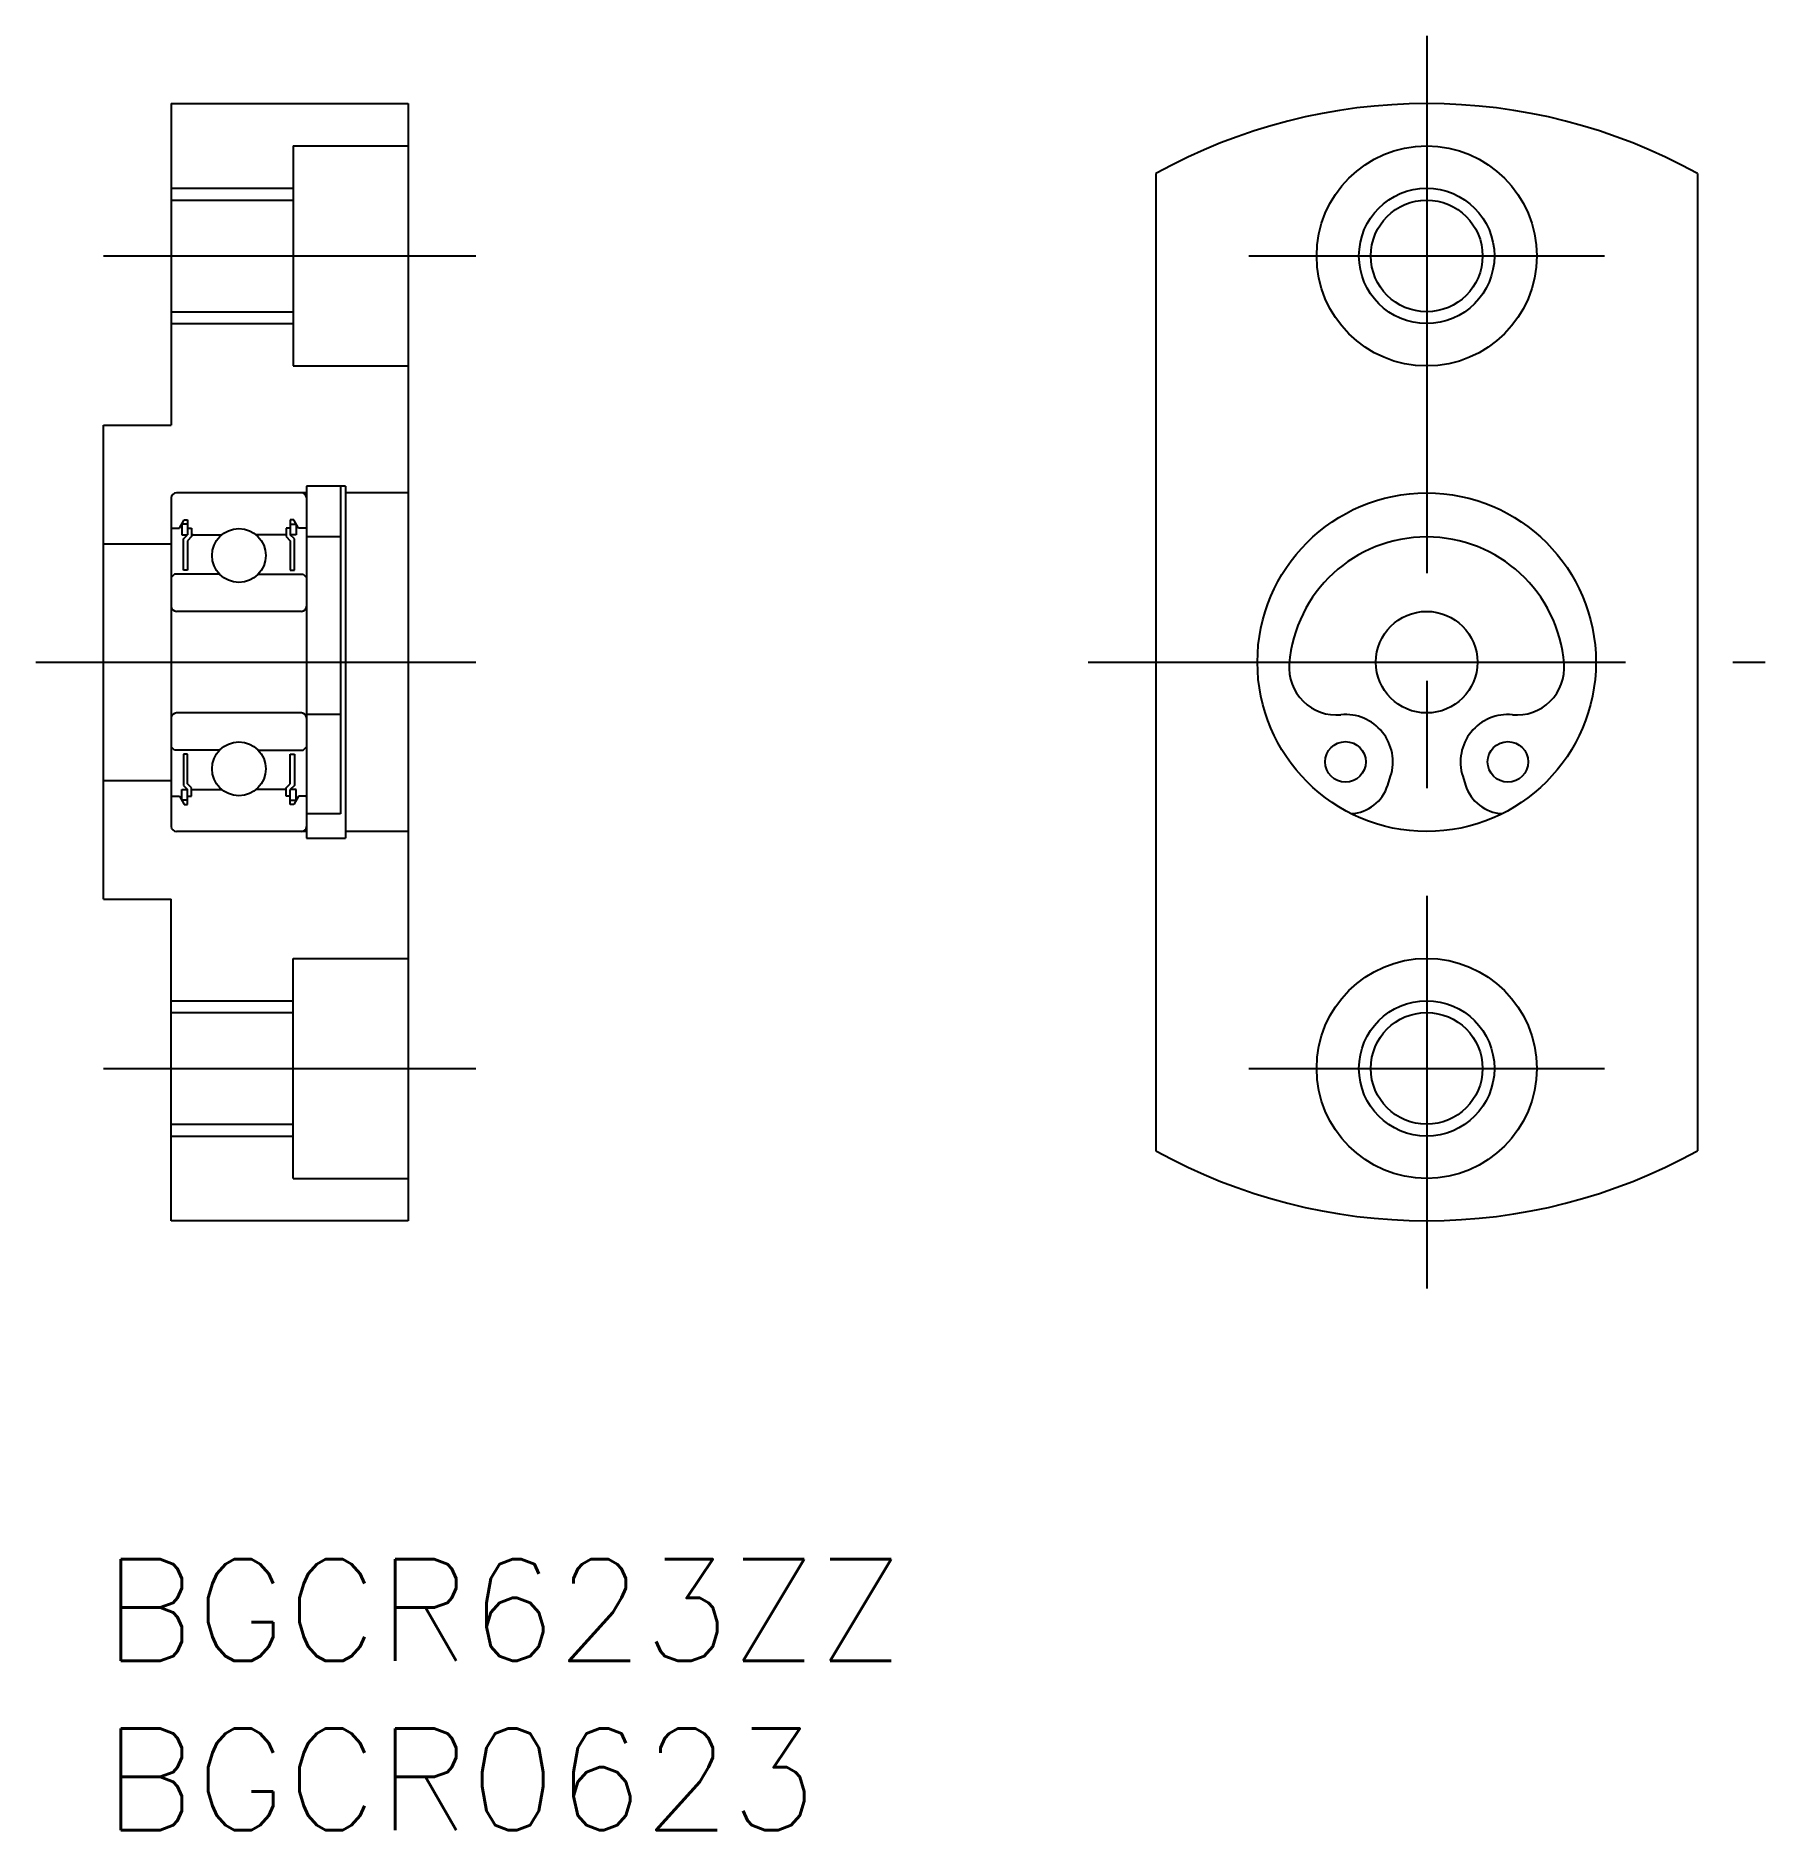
# Model space of a CAD drawing. Extents: x -2 to 49.1, y -8 to 45.
import ezdxf

# ---------------------------------------------------------------- set-up
doc = ezdxf.new("R2010")
doc.units = 0
doc.header["$LTSCALE"] = 0.5
doc.linetypes.add('CENTER', pattern=[50.8, 31.75, -6.35, 6.35, -6.35])
for name, color, linetype in [('MSM_CENTER', 1, 'CENTER'), ('MSM_CONTINUOUS', 7, 'CONTINUOUS'), ('MSM_NARROW', 5, 'CONTINUOUS'), ('MSM_PART_NUMBER', 7, 'CONTINUOUS')]:
    doc.layers.add(name, color=color, linetype=linetype)
doc.styles.get("Standard").update_dxf_attribs({"font": 'txt.shx', "height": 3, "bigfont": 'bigfont.shx'})

# ---------------------------------------------------------------- blocks, each defined once
blk = doc.blocks.new('*U4')
at = {"layer": 'MSM_PART_NUMBER'}
blk.add_text('BGCR623ZZ', height=3, dxfattribs=at).set_placement((0, -3))
blk = doc.blocks.new('*U5')
at = {"layer": 'MSM_PART_NUMBER'}
blk.add_text('BGCR0623', height=3, dxfattribs=at).set_placement((0, -8))

msp = doc.modelspace()

# ---------------------------------------------------------------- linework, layer by layer
at = {"layer": 'MSM_CENTER'}
for p, q in [((39.093, 45), (39.093, 8)), ((0, 38.5), (11, 38.5)), ((33.843, 38.5), (44.343, 38.5)), ((-2, 26.5), (11, 26.5)), ((29.093, 26.5), (49.093, 26.5)), ((0, 14.5), (11, 14.5)), ((33.843, 14.5), (44.343, 14.5))]:
    msp.add_line(p, q, dxfattribs=at)
at = {"layer": 'MSM_CONTINUOUS'}
for p, q in [((2, 43), (9, 43)), ((2, 43), (2, 33.5)), ((9, 43), (9, 10)), ((5.6, 41.75), (5.6, 35.25)), ((5.6, 41.75), (9, 41.75)), ((31.093, 40.931), (31.093, 12.069)), ((47.093, 40.931), (47.093, 12.069)), ((2, 40.15), (5.6, 40.15)), ((2, 36.85), (5.6, 36.85)), ((5.6, 35.25), (9, 35.25)), ((0, 19.5), (0, 33.5)), ((0, 33.5), (2, 33.5)), ((2, 31.35), (2, 21.65)), ((6, 31.5), (2.15, 31.5)), ((6, 31.7), (6, 21.3)), ((7.15, 31.7), (6, 31.7)), ((7, 31.7, -0.5), (7, 22.024, -0.5)), ((7.15, 31.7, -0.5), (7.15, 21.3, -0.5)), ((9, 31.5), (7.15, 31.5)), ((2, 30.49), (2.03, 30.46)), ((2.03, 30.46), (2.241, 30.46)), ((2.241, 30.46), (2.381, 30.701)), ((2.311, 30.581), (2.311, 30.26)), ((2.482, 30.581), (2.311, 30.581)), ((2.311, 30.26), (2.482, 30.26)), ((2.362, 30.139), (2.482, 30.26)), ((2.381, 30.701), (2.482, 30.701)), ((2.482, 30.701), (2.482, 30.26)), ((2.482, 30.46), (2.603, 30.46)), ((2.603, 30.21), (2.482, 30.089)), ((2.603, 30.46), (2.603, 30.21)), ((2.603, 30.29), (2.633, 30.26)), ((2.633, 30.26), (3.492, 30.26)), ((5.367, 30.26), (4.508, 30.26)), ((5.397, 30.29), (5.367, 30.26)), ((5.518, 30.46), (5.397, 30.46)), ((5.397, 30.46), (5.397, 30.21)), ((5.397, 30.21), (5.518, 30.089)), ((5.518, 30.701), (5.518, 30.26)), ((5.619, 30.701), (5.518, 30.701)), ((5.518, 30.581), (5.689, 30.581)), ((5.689, 30.26), (5.518, 30.26)), ((5.638, 30.139), (5.518, 30.26)), ((5.759, 30.46), (5.619, 30.701)), ((5.689, 30.581), (5.689, 30.26)), ((5.97, 30.46), (5.759, 30.46)), ((6, 30.49), (5.97, 30.46)), ((0, 30), (2, 30)), ((2.362, 29.216), (2.362, 30.139)), ((2.482, 30.089), (2.482, 29.216)), ((5.518, 30.089), (5.518, 29.216)), ((5.638, 29.216), (5.638, 30.139)), ((7, 30.2), (6, 30.2)), ((2.482, 29.216), (2.362, 29.216)), ((5.518, 29.216), (5.638, 29.216)), ((2.1, 29.1), (2, 29)), ((2, 28.925), (2, 28.925)), ((3.428, 29.1), (2.1, 29.1)), ((4.572, 29.1), (5.9, 29.1)), ((5.9, 29.1), (6, 29)), ((5.85, 28), (2.15, 28)), ((2, 26.5), (2, 26.5)), ((5.85, 25), (2.15, 25)), ((7, 24.954), (6, 24.954)), ((2.1, 23.9), (2, 24)), ((3.428, 23.9), (2.1, 23.9)), ((4.572, 23.9), (5.9, 23.9)), ((5.9, 23.9), (6, 24)), ((2.482, 23.784), (2.362, 23.784)), ((2.362, 23.784), (2.362, 22.861)), ((2.482, 22.911), (2.482, 23.784)), ((5.518, 23.784), (5.638, 23.784)), ((5.518, 22.911), (5.518, 23.784)), ((5.638, 23.784), (5.638, 22.861)), ((0, 23), (2, 23)), ((2.362, 22.861), (2.482, 22.74)), ((2.603, 22.79), (2.482, 22.911)), ((5.397, 22.79), (5.518, 22.911)), ((5.638, 22.861), (5.518, 22.74)), ((37.942, 22.862), (38.028, 23.132)), ((40.158, 23.132), (40.243, 22.862)), ((2, 22.51), (2.03, 22.54)), ((2.03, 22.54), (2.241, 22.54)), ((2.241, 22.54), (2.381, 22.299)), ((2.311, 22.74), (2.482, 22.74)), ((2.311, 22.419), (2.311, 22.74)), ((2.482, 22.419), (2.311, 22.419)), ((2.381, 22.299), (2.482, 22.299)), ((2.482, 22.299), (2.482, 22.74)), ((2.482, 22.54), (2.603, 22.54)), ((2.603, 22.54), (2.603, 22.79)), ((2.603, 22.71), (2.633, 22.74)), ((2.633, 22.74), (3.492, 22.74)), ((5.367, 22.74), (4.508, 22.74)), ((5.397, 22.71), (5.367, 22.74)), ((5.397, 22.54), (5.397, 22.79)), ((5.518, 22.54), (5.397, 22.54)), ((5.689, 22.74), (5.518, 22.74)), ((5.518, 22.299), (5.518, 22.74)), ((5.518, 22.419), (5.689, 22.419)), ((5.619, 22.299), (5.518, 22.299)), ((5.759, 22.54), (5.619, 22.299)), ((5.689, 22.419), (5.689, 22.74)), ((5.97, 22.54), (5.759, 22.54)), ((6, 22.51), (5.97, 22.54)), ((7, 22.024), (6, 22.024)), ((6, 21.5), (2.15, 21.5)), ((6, 21.3), (7.15, 21.3)), ((9, 21.5), (7.15, 21.5)), ((0, 19.5), (2, 19.5)), ((2, 10), (2, 19.5)), ((5.6, 11.25), (5.6, 17.75)), ((5.6, 17.75), (9, 17.75)), ((2, 16.15), (5.6, 16.15)), ((2, 12.85), (5.6, 12.85)), ((5.6, 11.25), (9, 11.25)), ((9, 10), (2, 10))]:
    msp.add_line(p, q, dxfattribs=at)
for centre, radius in [((39.093, 38.5), 3.25), ((39.093, 38.5), 1.65), ((39.093, 26.5), 5), ((4, 29.65), 0.794), ((39.093, 26.5), 1.5), ((4, 23.35), 0.794), ((36.693, 23.554), 0.6), ((41.493, 23.554), 0.6), ((39.093, 14.5), 3.25), ((39.093, 14.5), 1.65)]:
    msp.add_circle(centre, radius, dxfattribs=at)
for centre, radius, start, end in [((39.093, 26.5), 16.5, 60.9975, 119.0025), ((2.15, 31.35), 0.15, 90, 180), ((5.85, 31.35), 0.15, 360, 90), ((39.093, 26.125), 4.075, 4.6343, 175.3657), ((2.15, 28.15), 0.15, 180, 270), ((5.85, 28.15), 0.15, 270, 360), ((36.427, 26.341), 1.4, 175.3657, 275.4566), ((41.759, 26.341), 1.4, 264.5434, 4.6343), ((2.15, 24.85), 0.15, 90, 180), ((5.85, 24.85), 0.15, 360, 90), ((36.693, 23.554), 1.4, 342.4516, 95.4566), ((41.493, 23.554), 1.4, 84.5434, 197.5484), ((36.798, 23.224), 1.2, 273.0415, 342.4516), ((41.387, 23.224), 1.2, 197.5484, 266.9585), ((2.15, 21.65), 0.15, 180, 270), ((5.85, 21.65), 0.15, 270, 360), ((39.093, 26.5), 16.5, 240.9975, 299.0025)]:
    msp.add_arc(centre, radius, start, end, dxfattribs=at)
at = {"layer": 'MSM_NARROW'}
for p, q in [((2, 40.5), (5.6, 40.5)), ((2, 36.5), (5.6, 36.5)), ((2, 16.5), (5.6, 16.5)), ((2, 12.5), (5.6, 12.5))]:
    msp.add_line(p, q, dxfattribs=at)
for centre in [(39.093, 38.5), (39.093, 14.5)]:
    msp.add_circle(centre, 2, dxfattribs=at)

# ---------------------------------------------------------------- block references
at = {"layer": 'MSM_CONTINUOUS'}
for name in ['*U4', '*U5']:
    msp.add_blockref(name, (0, 0), dxfattribs=at)

doc.saveas('drawing.dxf')
